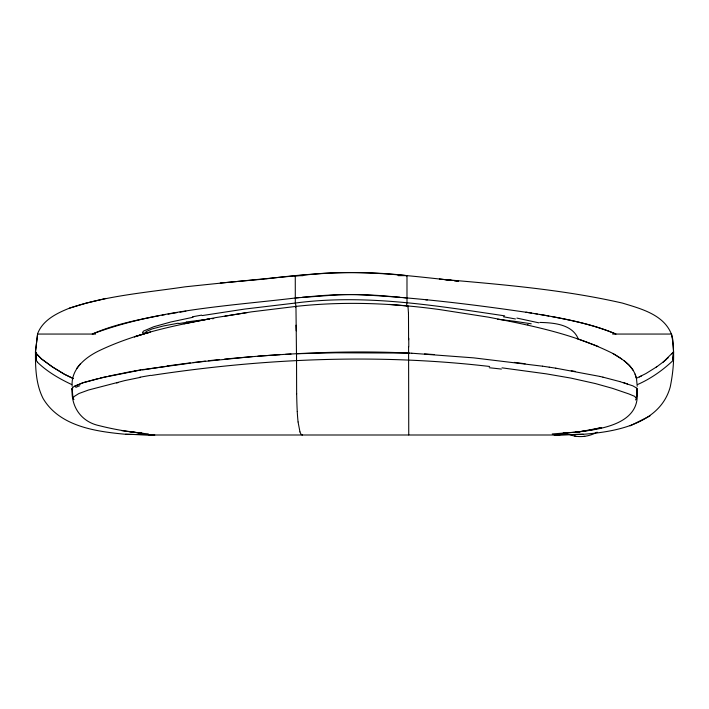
<?xml version="1.0" encoding="UTF-8"?>
<svg xmlns="http://www.w3.org/2000/svg" width="709" height="709" viewBox="0 0 709 709"><rect width="100%" height="100%" fill="white"/><g stroke="black" fill="none" stroke-linecap="round" stroke-linejoin="round"><path stroke-width="1.06" d="M408.588 347.135L408.747 434.909M202.198 315.576L244.667 309.071L295.307 303.044L295.272 275.668L295.157 276.164M406.984 298.028L403.359 297.567M636.842 396.092L636.93 390.721C641.361 424.31 600.071 429.477 575.797 432.153L590.455 430.115L601.631 427.589L579.643 431.816L552.222 433.961M612.611 334.054L671.476 334.054C675.119 351.407 673.745 369.673 670.235 386.963C660.088 423.814 616.165 431.87 583.303 434.271L554.128 434.998M37.152 361.767L36.372 360.411L35.45 351.974L37.586 334.054L35.468 351.806C35.361 367.652 35.804 384.056 43.098 398.493C59.698 426.508 95.892 431.533 125.511 434.271L154.801 434.998M406.984 275.987L406.993 302.973L406.452 305.783M636.93 392.361L636.93 388.275M672.841 359.614L673.55 351.948L672.726 339.159L671.503 334.205M637.666 384.491C650.649 378.783 662.552 370.408 672.717 360.801L673.55 351.948L673.125 352.16M636.381 397.652L637.231 388.984L637.054 389.675M35.787 351.824L36.451 360.491M73.949 399.584L73.027 398.6L72.15 388.922L73.284 386.954L83.095 382.709L106.545 376.568M72.141 386.316C70.811 368.742 85.824 356.964 100.084 350.264C134.568 333.974 172.127 325.848 209.412 318.917M295.556 307.387L295.795 306.412C343.581 301.165 391.864 303.035 439.438 309.549L488.35 317.153C530.855 325.342 574.113 334.036 613.072 353.569C622.706 359.233 633.642 366.154 636.23 377.862M72.965 398.219L74.082 396.553L78.876 393.539L88.51 390.012L124.935 380.547L140.506 377.348M407.551 306.678L407.817 305.925M636.274 398.733L635.512 399.938M72.646 389.853L72.15 388.585L72.566 387.663M662.942 362.317L673.435 351.974M80.436 363.77L76.634 368.538M673.027 352.621L671.893 353.871M636.452 390.322L637.054 389.684M668.117 357.806L667.125 358.736M665.645 360.066L666.416 359.392M664.812 360.784L657.137 366.526M656.179 367.156L657.137 366.518M656.126 367.2L645.934 373.546L636.85 378.083M74.418 386.183L82.82 382.798L98.516 378.473M630.071 425.87L649.976 415.935M597.146 432.144C588.541 436.983 577.853 438.18 568.671 434.209M639.385 376.949L641.574 375.885M452.032 280.401C409.199 275.686 366.119 270.483 322.958 273.337C276.98 277.458 231.028 281.96 185.129 286.826C146.364 292.587 106.793 295.609 69.429 308.176C56.649 313.289 42.487 320.211 37.488 334.054L95.591 334.054M527.452 324.669L528.01 324.438M150.53 331.909L134.391 336.864L144.902 333.655M69.429 308.176L85.692 303.266L105.907 298.427M116.639 382.984L118.288 382.532M100.164 378.065L140.949 369.974M108.433 376.178L126.264 372.579M193.025 317.26L170.904 321.975L153.738 326.743L143.528 331.085L142.474 332.53L144.184 333.283A8.428 8.047 -81.4 0 1 147.33 333.106L145.788 332.556L146.089 331.59L152.329 328.852L163.628 325.936L178.296 323.198M184.074 323.774L215.297 317.676L247.521 312.509M159.046 315.718C136.385 320.078 113.493 324.713 92.267 334.054C158.187 309.266 229.645 305.987 298.959 297.576M162.051 315.168L165.046 314.636M168.051 314.114L177.011 312.607M151.504 375.433C263.207 358.417 377.223 353.366 489.644 366.473M224.948 316.152L251.465 311.854L295.768 306.439M145.106 369.318L205.388 361.076M179.971 312.137L185.847 311.216M186.183 321.983L209.19 319.059M167.377 365.941L190.304 362.875M583.604 436.478L584.703 436.336M193.211 362.556L252.404 356.6M265.503 278.947C312.394 272.956 359.88 270.005 406.966 275.641L398.121 275.641M212.248 318.722L213.781 318.554M208.411 360.739L219.338 359.578M295.307 303.044C365.241 293.81 435.548 305.597 504.648 315.842M559.481 433.873L564.107 433.421M295.307 297.94L338.592 294.767A374.671 374.671 0 0 1 357.398 294.625C415.74 297.355 473.851 304.551 531.617 313.068M224.611 359.108C285.984 353.304 347.764 350.095 409.385 353.117M302.539 297.222L323.18 295.502A422.484 422.484 0 0 1 379.12 295.511L399.787 297.231M220.233 283.024L264.439 279.062M562.955 433.279L579.643 431.816M257.872 356.175L279.966 354.668M285.497 354.332L291 354.021M562.973 433.332L567.182 433.172M554.509 434.998L583.303 434.271M147.906 333.425L145.168 333.381M295.316 275.783L303.035 275.677M148.987 434.998L559.826 434.998M125.511 434.271L154.083 434.998M539.868 322.435C553.366 322.737 571.498 324.146 577.87 337.989M408.588 353.082L335.969 352.798L296.522 353.729L296.637 393.787M409.385 353.109L411.796 353.233M411.796 353.224L473.621 357.859L542.509 366.198M424.496 353.933L434.183 354.562M302.504 434.998L301.937 434.865A276.023 15.571 -89.7 0 1 299.951 431.958M445.491 279.621C504.746 284.761 564.382 289.813 622.467 303.097C640.652 308.672 663.651 314.442 671.388 334.054M72.15 388.585C70.856 406.496 81.03 421.731 99.056 425.622C115.23 429.725 131.714 432.41 148.323 433.899M389.445 304.409L407.967 306.058L408.428 312.722M425.648 299.792L427.341 299.96M138.707 432.942L143.386 433.456M497.691 319.263L508.353 320.521A216.28 57.216 2.9 0 1 514.388 321.266L531.227 323.791M439.376 278.983L451.234 280.365M454.469 280.737L457.704 281.118M454.212 280.658L458.581 281.172M502.034 367.847L546.347 373.865L570.807 378.083L595.4 383.569L612.461 388.337L628.803 393.912L634.644 396.331L636.248 398.254M514.397 362.388L525.103 363.779M121.523 430.593L141.632 433.19L128.364 431.409M542.509 366.181L549.245 367.191M549.245 367.173L555.776 368.193M525.972 312.173C556.405 317.198 587.3 322.125 615.935 334.054C595.463 325.263 573.501 320.743 551.717 316.533M555.776 368.175L600.142 376.479M534.471 313.529L537.325 313.998M540.196 314.486L548.837 316.01M571.25 370.718L575.522 371.481M574.644 435.973L575.823 436.203M516.896 318.084L538.884 322.843M600.142 376.497L602.969 377.144M602.969 377.161L619.772 381.575M619.772 381.584L632.871 385.856L636.85 388.186M623.955 382.816L627.518 383.932M576.506 338.406L597.971 346.373M73.275 378.579L64.324 374.192L53.397 367.554M73.426 378.615L64.705 374.414L51.952 366.624L41.37 358.843L36.23 353.499L41.565 358.976L53.184 367.413M71.76 384.57C59.37 378.748 47.166 371.72 37.347 362.122M613.072 353.569L621.66 358.976M623.92 360.509L629.503 365.516L633.27 370.417M72.15 388.922L72.407 389.542M299.951 431.852L298.081 422.032M635.14 374.13L636.531 378.872L637.223 386.263M295.963 306.749L296.477 353.729M408.446 313.218L408.481 315.168M408.49 315.744L408.597 339.7M297.248 411.38A48.442 2.694 -89.8 0 1 296.654 393.681M298.081 421.882A62.684 3.518 -89.7 0 1 297.239 411.495M134.692 370.958A96.176 6.275 -7.1 0 1 144.423 369.327M125.741 372.615A101.963 6.319 -7.2 0 1 134.94 370.958M75.81 387.389A462.986 22.777 -5.2 0 1 79.745 385.74M503.417 316.799A207.613 54.123 5.7 0 1 515.452 318.979M295.307 303.044A8.402 0.452 83.9 0 1 295.972 306.421M145.38 333.319A40.989 4.626 -12.8 0 1 144.361 333.239M147.401 333.257A36.514 4.192 -11.4 0 1 146.985 333.186M178.916 323.534A144.175 36.576 -3.2 0 1 186.724 322.347M192.387 316.826A214.827 59.645 -5.5 0 1 201.64 315.124M142.571 369.947A109.532 7.037 -7 0 1 168.414 366.048M139.611 377.294A109.275 12.08 -6.3 0 1 150.716 375.345M489.245 367.732A270.918 65.636 5.3 0 1 501.405 369.079M408.774 338.361A102.725 1.391 -89.9 0 1 408.774 346.914M296.016 325.183A226.517 2.322 89.1 0 1 296.229 330.819M36.248 353.516L35.45 351.956L36.203 353.445"/></g></svg>
